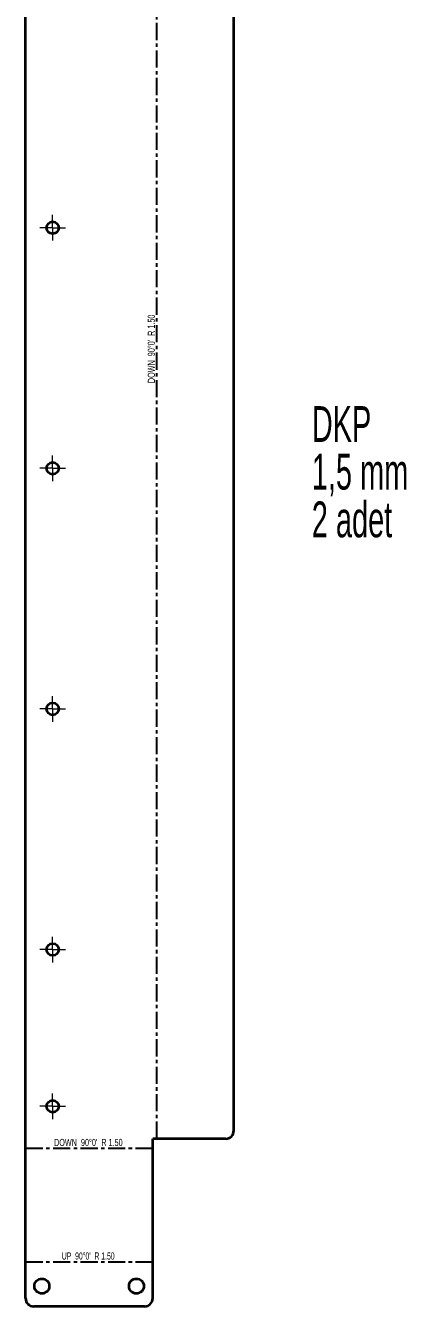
# Model space of a CAD drawing. Header units: millimetres. Extents: x -384 to 480, y -183 to 766.
# Drawn here: x -384.1 to -243.3, y -183.2 to 290.5 of the extents above; entities that cross this region are included whole.
import ezdxf

# ---------------------------------------------------------------- set-up
doc = ezdxf.new("R2010")
doc.units = ezdxf.units.MM
doc.linetypes.add('CENTER', pattern=[10.16, 6.35, -1.27, 1.27, -1.27])
doc.styles.add('SLDTEXTSTYLE0', font='TXT', dxfattribs={"width": 0.605})
doc.styles.add('SLDTEXTSTYLE1', font='TXT', dxfattribs={"width": 0.574118})

# ---------------------------------------------------------------- blocks, each defined once
blk = doc.blocks.new('SW_CENTERMARKSYMBOL_0')
at = {"color": 0, "linetype": 'Continuous', "lineweight": 18}
for p, q in [((0, 2.5), (0, 4.75)), ((-2.5, 0), (-4.75, 0)), ((0, 0), (-2.5, 0)), ((0, 0), (0, 2.5)), ((0, 0), (0, -2.5)), ((0, 0), (2.5, 0)), ((2.5, 0), (4.75, 0)), ((0, -2.5), (0, -4.75))]:
    blk.add_line(p, q, dxfattribs=at)
blk = doc.blocks.new('SW_CENTERMARKSYMBOL_1')
at = {"color": 0, "linetype": 'Continuous', "lineweight": 18}
for p, q in [((0, 2.5), (0, 4.75)), ((-2.5, 0), (-4.75, 0)), ((0, 0), (-2.5, 0)), ((0, 0), (0, 2.5)), ((0, 0), (0, -2.5)), ((0, 0), (2.5, 0)), ((2.5, 0), (4.75, 0)), ((0, -2.5), (0, -4.75))]:
    blk.add_line(p, q, dxfattribs=at)
blk = doc.blocks.new('SW_CENTERMARKSYMBOL_2')
at = {"color": 0, "linetype": 'Continuous', "lineweight": 18}
for p, q in [((0, 2.5), (0, 4.75)), ((-2.5, 0), (-4.75, 0)), ((0, 0), (-2.5, 0)), ((0, 0), (0, 2.5)), ((0, 0), (0, -2.5)), ((0, 0), (2.5, 0)), ((2.5, 0), (4.75, 0)), ((0, -2.5), (0, -4.75))]:
    blk.add_line(p, q, dxfattribs=at)
blk = doc.blocks.new('SW_CENTERMARKSYMBOL_3')
at = {"color": 0, "linetype": 'Continuous', "lineweight": 18}
for p, q in [((0, 2.5), (0, 4.75)), ((-2.5, 0), (-4.75, 0)), ((0, 0), (-2.5, 0)), ((0, 0), (0, 2.5)), ((0, 0), (0, -2.5)), ((0, 0), (2.5, 0)), ((2.5, 0), (4.75, 0)), ((0, -2.5), (0, -4.75))]:
    blk.add_line(p, q, dxfattribs=at)
blk = doc.blocks.new('SW_CENTERMARKSYMBOL_6')
at = {"color": 0, "linetype": 'Continuous', "lineweight": 18}
for p, q in [((0, 2.5), (0, 4.75)), ((-2.5, 0), (-4.75, 0)), ((0, 0), (-2.5, 0)), ((0, 0), (0, 2.5)), ((0, 0), (0, -2.5)), ((0, 0), (2.5, 0)), ((2.5, 0), (4.75, 0)), ((0, -2.5), (0, -4.75))]:
    blk.add_line(p, q, dxfattribs=at)
blk = doc.blocks.new('SW_CENTERMARKSYMBOL_8')
at = {"color": 0, "linetype": 'Continuous', "lineweight": 18}
for p, q in [((0, 2.5), (0, 4.75)), ((-2.5, 0), (-4.75, 0)), ((0, 0), (-2.5, 0)), ((0, 0), (0, 2.5)), ((0, 0), (0, -2.5)), ((0, 0), (2.5, 0)), ((2.5, 0), (4.75, 0)), ((0, -2.5), (0, -4.75))]:
    blk.add_line(p, q, dxfattribs=at)
blk = doc.blocks.new('SW_CENTERMARKSYMBOL_9')
at = {"color": 0, "linetype": 'Continuous', "lineweight": 18}
for p, q in [((0, 2.5), (0, 4.75)), ((-2.5, 0), (-4.75, 0)), ((0, 0), (-2.5, 0)), ((0, 0), (0, 2.5)), ((0, 0), (0, -2.5)), ((0, 0), (2.5, 0)), ((2.5, 0), (4.75, 0)), ((0, -2.5), (0, -4.75))]:
    blk.add_line(p, q, dxfattribs=at)
blk = doc.blocks.new('SW_CENTERMARKSYMBOL_10')
at = {"color": 0, "linetype": 'Continuous', "lineweight": 18}
for p, q in [((0, 2.5), (0, 4.75)), ((-2.5, 0), (-4.75, 0)), ((0, 0), (-2.5, 0)), ((0, 0), (0, 2.5)), ((0, 0), (0, -2.5)), ((0, 0), (2.5, 0)), ((2.5, 0), (4.75, 0)), ((0, -2.5), (0, -4.75))]:
    blk.add_line(p, q, dxfattribs=at)
blk = doc.blocks.new('SW_CENTERMARKSYMBOL_11')
at = {"color": 0, "linetype": 'Continuous', "lineweight": 18}
for p, q in [((0, 2.5), (0, 4.75)), ((-2.5, 0), (-4.75, 0)), ((0, 0), (-2.5, 0)), ((0, 0), (0, 2.5)), ((0, 0), (0, -2.5)), ((0, 0), (2.5, 0)), ((2.5, 0), (4.75, 0)), ((0, -2.5), (0, -4.75))]:
    blk.add_line(p, q, dxfattribs=at)
blk = doc.blocks.new('SW_CENTERMARKSYMBOL_14')
at = {"color": 0, "linetype": 'Continuous', "lineweight": 18}
for p, q in [((0, 2.5), (0, 4.75)), ((-2.5, 0), (-4.75, 0)), ((0, 0), (-2.5, 0)), ((0, 0), (0, 2.5)), ((0, 0), (0, -2.5)), ((0, 0), (2.5, 0)), ((2.5, 0), (4.75, 0)), ((0, -2.5), (0, -4.75))]:
    blk.add_line(p, q, dxfattribs=at)

msp = doc.modelspace()

# ---------------------------------------------------------------- linework, layer by layer
at = {"color": 7, "linetype": 'Continuous', "lineweight": 35}
for p, q in [((-384.1, -180.24), (-384.1, 522.77)), ((-307.1, -118.24), (-307.1, 460.76)), ((-310.1, -121.24), (-337.1, -121.24)), ((-337.1, -180.24), (-337.1, -121.24)), ((-340.1, -183.24), (-381.1, -183.24))]:
    msp.add_line(p, q, dxfattribs=at)
at = {"color": 7, "linetype": 'CENTER'}
for p, q in [((-335.6, -121.24), (-335.6, 463.76)), ((-384.1, -124.74), (-337.1, -124.74)), ((-384.1, -166.74), (-337.1, -166.74))]:
    msp.add_line(p, q, dxfattribs=at)
at = {"color": 7, "linetype": 'Continuous', "lineweight": 35}
for centre, radius in [((-374.1, 215.76), 2.25), ((-374.1, 126.76), 2.25), ((-374.1, 37.76), 2.25), ((-374.1, -51.24), 2.25), ((-374.1, -109.24), 2.25), ((-378.1, -175.74), 2.75), ((-343.1, -175.74), 2.75)]:
    msp.add_circle(centre, radius, dxfattribs=at)
for centre, start, end in [((-310.1, -118.24), 270, 0), ((-381.1, -180.24), 180, 270), ((-340.1, -180.24), 270, 0)]:
    msp.add_arc(centre, 3, start, end, dxfattribs=at)

# ---------------------------------------------------------------- block references
at = {"color": 7, "linetype": 'Continuous', "lineweight": 18}
for name, p in [('SW_CENTERMARKSYMBOL_1', (-374.1, 215.76)), ('SW_CENTERMARKSYMBOL_9', (-374.1, 215.76)), ('SW_CENTERMARKSYMBOL_0', (-374.1, 126.76)), ('SW_CENTERMARKSYMBOL_8', (-374.1, 126.76)), ('SW_CENTERMARKSYMBOL_2', (-374.1, 37.76)), ('SW_CENTERMARKSYMBOL_10', (-374.1, 37.76)), ('SW_CENTERMARKSYMBOL_3', (-374.1, -51.24)), ('SW_CENTERMARKSYMBOL_11', (-374.1, -51.24)), ('SW_CENTERMARKSYMBOL_6', (-374.1, -109.24)), ('SW_CENTERMARKSYMBOL_14', (-374.1, -109.24))]:
    msp.add_blockref(name, p, dxfattribs=at)

# ---------------------------------------------------------------- texts
at = {"color": 7, "linetype": 'Continuous', "lineweight": 18, "insert": (-338.93, 170.96), "char_height": 2.6458, "attachment_point": 2, "rotation": 90, "style": 'SLDTEXTSTYLE0'}
msp.add_mtext("DOWN  90°0'  R 1.50", dxfattribs=at)
at = {"color": 7, "linetype": 'Continuous', "lineweight": 0}
for s, insert, char_height, attachment_point, style in [('DKP', (-278.26, 149.77), 13.229, 1, 'SLDTEXTSTYLE0'), ('1,5 mm', (-278.26, 132.13), 13.229, 1, 'SLDTEXTSTYLE0'), ('2 adet', (-278.26, 114.49), 13.229, 1, 'SLDTEXTSTYLE0'), ("DOWN  90°0'  R 1.50", (-360.9, -121.28), 2.6458, 2, 'SLDTEXTSTYLE0'), ("UP  90°0'  R 1.50", (-360.95, -163.28), 2.6458, 2, 'SLDTEXTSTYLE1')]:
    msp.add_mtext(s, dxfattribs=dict(at, insert=insert, char_height=char_height, attachment_point=attachment_point, style=style))

doc.saveas('drawing.dxf')
